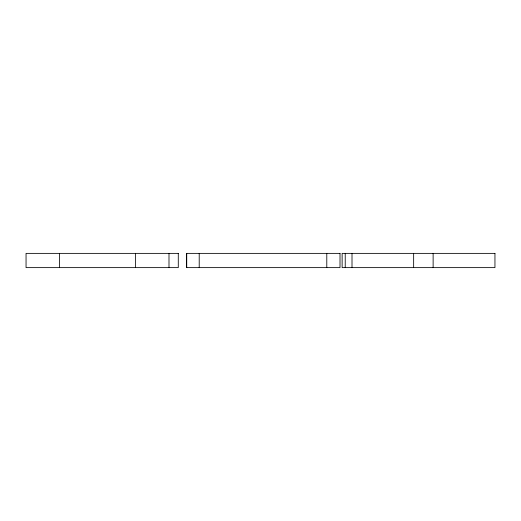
<?xml version="1.0" encoding="UTF-8"?>
<svg xmlns="http://www.w3.org/2000/svg" width="521" height="521" viewBox="0 0 521 521"><rect width="100%" height="100%" fill="white"/><g stroke="black" fill="none" stroke-linecap="round" stroke-linejoin="round"><path stroke-width="0.78" d="M433.127 253.375L433.127 267.625M413.648 253.375L413.648 267.625M352.007 253.375L352.007 267.625M345.228 253.375L345.228 267.625M326.791 253.375L326.791 267.625M199.211 253.375L199.211 267.625M186.726 253.375L186.726 267.625M168.993 253.375L168.993 267.625M135.584 253.375L135.584 267.625M59.466 253.375L59.466 267.625M178.286 253.375L26.05 253.375L26.05 267.625L178.286 267.625L178.286 253.375M340.011 253.375L186.525 253.375L186.525 267.625L340.011 267.625L340.011 253.375M494.95 253.375L342.134 253.375L342.134 267.625L494.95 267.625L494.95 253.375"/></g></svg>
